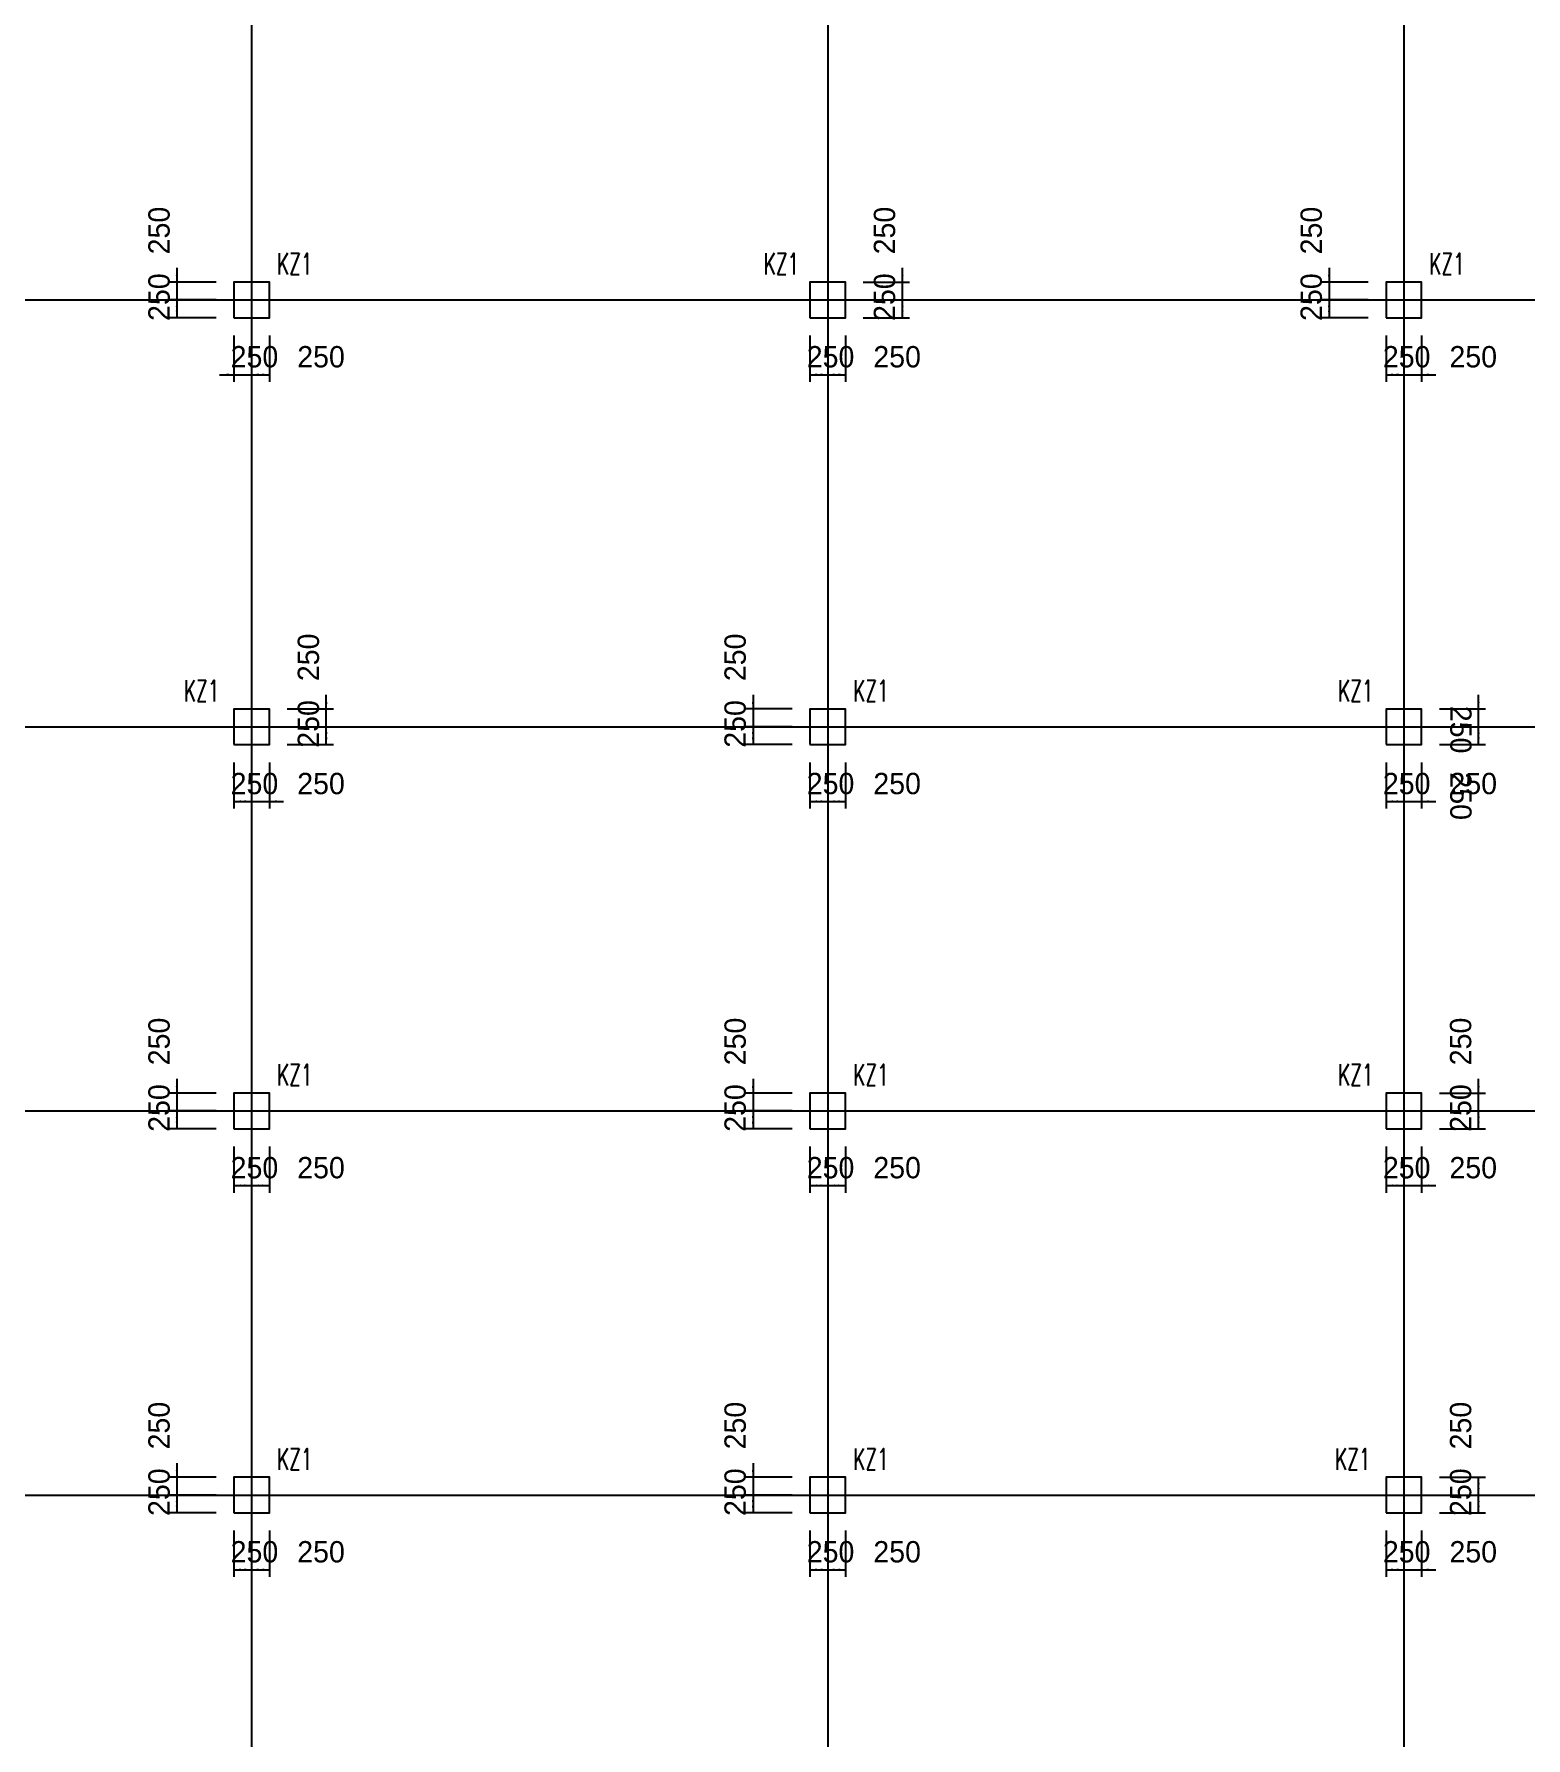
# Model space of a CAD drawing. Extents: x 387171 to 699106, y 11966 to 245688.
# Drawn here: x 543799 to 564775, y 107673 to 131626 of the extents above; entities that cross this region are included whole.
import ezdxf

# ---------------------------------------------------------------- set-up
doc = ezdxf.new("R2010")
doc.units = 0
doc.header["$LTSCALE"] = 100
doc.header["$MEASUREMENT"] = 0
for name, color, linetype in [('COLU', 7, 'Continuous'), ('DIM', 3, 'Continuous'), ('DOTE', 253, 'Continuous'), ('NUM', 7, 'Continuous')]:
    doc.layers.add(name, color=color, linetype=linetype)
doc.styles.add('hztxt', font='hztxt')
doc.styles.get("Standard").update_dxf_attribs({"font": 'standard'})
doc.dimstyles.get("Standard").update_dxf_attribs({"dimtxt": 300, "dimasz": 100, "dimexe": 100, "dimexo": 250, "dimgap": 100, "dimtad": 0, "dimtoh": 1, "dimdec": 0, "dimdsep": 46, "dimcen": 0.09, "dimclrt": 7, "dimadec": 0, "dimazin": 0, "dimtfac": 1, "dimtdec": 4, "dimtofl": 0, "dimtmove": 0, "dimatfit": 3, "dimfxl": 1, "dimtolj": 1, "dimtzin": 0, "dimarcsym": 0})

# ---------------------------------------------------------------- blocks, each defined once
blk = doc.blocks.new('*D533')
at = {"layer": 'DIM', "color": 0, "linetype": 'ByBlock', "lineweight": -2}
for p, q in [((545808, 116938), (545808, 116288)), ((546358, 116738), (545708, 116738)), ((546358, 116488), (545708, 116488))]:
    blk.add_line(p, q, dxfattribs=at)
for points in [[(545808, 116738), (545791, 116838), (545825, 116838)], [(545808, 116488), (545825, 116388), (545791, 116388)]]:
    blk.add_solid(points, dxfattribs=at)
at = {"layer": 'DIM', "color": 7, "linetype": 'Continuous', "lineweight": -2, "insert": (545558, 117464), "char_height": 300, "width": 566.67, "attachment_point": 5, "rotation": 90, "style": 'hztxt'}
blk.add_mtext('250', dxfattribs=at)
blk = doc.blocks.new('*D1875')
at = {"layer": 'DIM', "color": 0, "linetype": 'ByBlock', "lineweight": -2}
for p, q in [((546358, 116488), (545708, 116488)), ((545808, 116488), (545808, 116238)), ((546358, 116238), (545708, 116238))]:
    blk.add_line(p, q, dxfattribs=at)
for points in [[(545808, 116488), (545825, 116388), (545791, 116388)], [(545808, 116238), (545791, 116338), (545825, 116338)]]:
    blk.add_solid(points, dxfattribs=at)
at = {"layer": 'DIM', "color": 7, "linetype": 'Continuous', "lineweight": -2, "insert": (545558, 116528), "char_height": 300, "width": 566.67, "attachment_point": 5, "rotation": 90, "style": 'hztxt'}
blk.add_mtext('250', dxfattribs=at)
blk = doc.blocks.new('*D1427')
at = {"layer": 'DIM', "color": 0, "linetype": 'ByBlock', "lineweight": -2}
for p, q in [((546608, 115988), (546608, 115338)), ((546858, 115988), (546858, 115338)), ((546608, 115438), (546858, 115438))]:
    blk.add_line(p, q, dxfattribs=at)
for points in [[(546608, 115438), (546708, 115455), (546708, 115421)], [(546858, 115438), (546758, 115421), (546758, 115455)]]:
    blk.add_solid(points, dxfattribs=at)
at = {"layer": 'DIM', "color": 7, "linetype": 'Continuous', "lineweight": -2, "insert": (546898, 115688), "char_height": 300, "width": 566.67, "attachment_point": 5, "style": 'hztxt'}
blk.add_mtext('250', dxfattribs=at)
blk = doc.blocks.new('*D1003')
at = {"layer": 'DIM', "color": 0, "linetype": 'ByBlock', "lineweight": -2}
for p, q in [((546858, 115988), (546858, 115338)), ((547108, 115988), (547108, 115338)), ((546858, 115438), (547108, 115438))]:
    blk.add_line(p, q, dxfattribs=at)
for points in [[(546858, 115438), (546958, 115455), (546958, 115421)], [(547108, 115438), (547008, 115421), (547008, 115455)]]:
    blk.add_solid(points, dxfattribs=at)
at = {"layer": 'DIM', "color": 7, "linetype": 'Continuous', "lineweight": -2, "insert": (547834, 115688), "char_height": 300, "width": 566.67, "attachment_point": 5, "style": 'hztxt'}
blk.add_mtext('250', dxfattribs=at)
blk = doc.blocks.new('*D2676')
at = {"layer": 'DIM', "color": 0, "linetype": 'ByBlock', "lineweight": -2}
for p, q in [((545808, 128338), (545808, 127688)), ((546358, 128138), (545708, 128138)), ((546358, 127888), (545708, 127888))]:
    blk.add_line(p, q, dxfattribs=at)
for points in [[(545808, 128138), (545791, 128238), (545825, 128238)], [(545808, 127888), (545825, 127788), (545791, 127788)]]:
    blk.add_solid(points, dxfattribs=at)
at = {"layer": 'DIM', "color": 7, "linetype": 'Continuous', "lineweight": -2, "insert": (545558, 128864), "char_height": 300, "width": 566.67, "attachment_point": 5, "rotation": 90, "style": 'hztxt'}
blk.add_mtext('250', dxfattribs=at)
blk = doc.blocks.new('*D2235')
at = {"layer": 'DIM', "color": 0, "linetype": 'ByBlock', "lineweight": -2}
for p, q in [((546358, 127888), (545708, 127888)), ((545808, 127888), (545808, 127638)), ((546358, 127638), (545708, 127638))]:
    blk.add_line(p, q, dxfattribs=at)
for points in [[(545808, 127888), (545825, 127788), (545791, 127788)], [(545808, 127638), (545791, 127738), (545825, 127738)]]:
    blk.add_solid(points, dxfattribs=at)
at = {"layer": 'DIM', "color": 7, "linetype": 'Continuous', "lineweight": -2, "insert": (545558, 127928), "char_height": 300, "width": 566.67, "attachment_point": 5, "rotation": 90, "style": 'hztxt'}
blk.add_mtext('250', dxfattribs=at)
blk = doc.blocks.new('*D1800')
at = {"layer": 'DIM', "color": 0, "linetype": 'ByBlock', "lineweight": -2}
for p, q in [((546608, 127388), (546608, 126738)), ((546858, 127388), (546858, 126738)), ((546408, 126838), (547058, 126838))]:
    blk.add_line(p, q, dxfattribs=at)
for points in [[(546608, 126838), (546508, 126821), (546508, 126855)], [(546858, 126838), (546958, 126855), (546958, 126821)]]:
    blk.add_solid(points, dxfattribs=at)
at = {"layer": 'DIM', "color": 7, "linetype": 'Continuous', "lineweight": -2, "insert": (546898, 127088), "char_height": 300, "width": 566.67, "attachment_point": 5, "style": 'hztxt'}
blk.add_mtext('250', dxfattribs=at)
blk = doc.blocks.new('*D1723')
at = {"layer": 'DIM', "color": 0, "linetype": 'ByBlock', "lineweight": -2}
for p, q in [((546858, 127388), (546858, 126738)), ((547108, 127388), (547108, 126738)), ((546858, 126838), (547108, 126838))]:
    blk.add_line(p, q, dxfattribs=at)
for points in [[(546858, 126838), (546958, 126855), (546958, 126821)], [(547108, 126838), (547008, 126821), (547008, 126855)]]:
    blk.add_solid(points, dxfattribs=at)
at = {"layer": 'DIM', "color": 7, "linetype": 'Continuous', "lineweight": -2, "insert": (547834, 127088), "char_height": 300, "width": 566.67, "attachment_point": 5, "style": 'hztxt'}
blk.add_mtext('250', dxfattribs=at)
blk = doc.blocks.new('*D1315')
at = {"layer": 'DIM', "color": 0, "linetype": 'ByBlock', "lineweight": -2}
for p, q in [((554708, 127388), (554708, 126738)), ((554958, 127388), (554958, 126738)), ((554708, 126838), (554958, 126838))]:
    blk.add_line(p, q, dxfattribs=at)
for points in [[(554708, 126838), (554808, 126855), (554808, 126821)], [(554958, 126838), (554858, 126821), (554858, 126855)]]:
    blk.add_solid(points, dxfattribs=at)
at = {"layer": 'DIM', "color": 7, "linetype": 'Continuous', "lineweight": -2, "insert": (554998, 127088), "char_height": 300, "width": 566.67, "attachment_point": 5, "style": 'hztxt'}
blk.add_mtext('250', dxfattribs=at)
blk = doc.blocks.new('*D847')
at = {"layer": 'DIM', "color": 0, "linetype": 'ByBlock', "lineweight": -2}
for p, q in [((554958, 127388), (554958, 126738)), ((555208, 127388), (555208, 126738)), ((554958, 126838), (555208, 126838))]:
    blk.add_line(p, q, dxfattribs=at)
for points in [[(554958, 126838), (555058, 126855), (555058, 126821)], [(555208, 126838), (555108, 126821), (555108, 126855)]]:
    blk.add_solid(points, dxfattribs=at)
at = {"layer": 'DIM', "color": 7, "linetype": 'Continuous', "lineweight": -2, "insert": (555934, 127088), "char_height": 300, "width": 566.67, "attachment_point": 5, "style": 'hztxt'}
blk.add_mtext('250', dxfattribs=at)
blk = doc.blocks.new('*D805')
at = {"layer": 'DIM', "color": 0, "linetype": 'ByBlock', "lineweight": -2}
for p, q in [((555458, 127888), (556108, 127888)), ((556008, 127638), (556008, 127888)), ((555458, 127638), (556108, 127638))]:
    blk.add_line(p, q, dxfattribs=at)
for points in [[(556008, 127888), (556025, 127788), (555991, 127788)], [(556008, 127638), (555991, 127738), (556025, 127738)]]:
    blk.add_solid(points, dxfattribs=at)
at = {"layer": 'DIM', "color": 7, "linetype": 'Continuous', "lineweight": -2, "insert": (555758, 127928), "char_height": 300, "width": 566.67, "attachment_point": 5, "rotation": 90, "style": 'hztxt'}
blk.add_mtext('250', dxfattribs=at)
blk = doc.blocks.new('*D336')
at = {"layer": 'DIM', "color": 0, "linetype": 'ByBlock', "lineweight": -2}
for p, q in [((556008, 127688), (556008, 128338)), ((555458, 128138), (556108, 128138)), ((555458, 127888), (556108, 127888))]:
    blk.add_line(p, q, dxfattribs=at)
for points in [[(556008, 128138), (555991, 128238), (556025, 128238)], [(556008, 127888), (556025, 127788), (555991, 127788)]]:
    blk.add_solid(points, dxfattribs=at)
at = {"layer": 'DIM', "color": 7, "linetype": 'Continuous', "lineweight": -2, "insert": (555758, 128864), "char_height": 300, "width": 566.67, "attachment_point": 5, "rotation": 90, "style": 'hztxt'}
blk.add_mtext('250', dxfattribs=at)
blk = doc.blocks.new('*D2928')
at = {"layer": 'DIM', "color": 0, "linetype": 'ByBlock', "lineweight": -2}
for p, q in [((562008, 128338), (562008, 127688)), ((562558, 128138), (561908, 128138)), ((562558, 127888), (561908, 127888))]:
    blk.add_line(p, q, dxfattribs=at)
for points in [[(562008, 128138), (561991, 128238), (562025, 128238)], [(562008, 127888), (562025, 127788), (561991, 127788)]]:
    blk.add_solid(points, dxfattribs=at)
at = {"layer": 'DIM', "color": 7, "linetype": 'Continuous', "lineweight": -2, "insert": (561758, 128864), "char_height": 300, "width": 566.67, "attachment_point": 5, "rotation": 90, "style": 'hztxt'}
blk.add_mtext('250', dxfattribs=at)
blk = doc.blocks.new('*D2845')
at = {"layer": 'DIM', "color": 0, "linetype": 'ByBlock', "lineweight": -2}
for p, q in [((562558, 127888), (561908, 127888)), ((562008, 127888), (562008, 127638)), ((562558, 127638), (561908, 127638))]:
    blk.add_line(p, q, dxfattribs=at)
for points in [[(562008, 127888), (562025, 127788), (561991, 127788)], [(562008, 127638), (561991, 127738), (562025, 127738)]]:
    blk.add_solid(points, dxfattribs=at)
at = {"layer": 'DIM', "color": 7, "linetype": 'Continuous', "lineweight": -2, "insert": (561758, 127928), "char_height": 300, "width": 566.67, "attachment_point": 5, "rotation": 90, "style": 'hztxt'}
blk.add_mtext('250', dxfattribs=at)
blk = doc.blocks.new('*D2459')
at = {"layer": 'DIM', "color": 0, "linetype": 'ByBlock', "lineweight": -2}
for p, q in [((562808, 127388), (562808, 126738)), ((563058, 127388), (563058, 126738)), ((562808, 126838), (563058, 126838))]:
    blk.add_line(p, q, dxfattribs=at)
for points in [[(562808, 126838), (562908, 126855), (562908, 126821)], [(563058, 126838), (562958, 126821), (562958, 126855)]]:
    blk.add_solid(points, dxfattribs=at)
at = {"layer": 'DIM', "color": 7, "linetype": 'Continuous', "lineweight": -2, "insert": (563098, 127088), "char_height": 300, "width": 566.67, "attachment_point": 5, "style": 'hztxt'}
blk.add_mtext('250', dxfattribs=at)
blk = doc.blocks.new('*D1977')
at = {"layer": 'DIM', "color": 0, "linetype": 'ByBlock', "lineweight": -2}
for p, q in [((563058, 127388), (563058, 126738)), ((563308, 127388), (563308, 126738)), ((562858, 126838), (563508, 126838))]:
    blk.add_line(p, q, dxfattribs=at)
for points in [[(563058, 126838), (562958, 126821), (562958, 126855)], [(563308, 126838), (563408, 126855), (563408, 126821)]]:
    blk.add_solid(points, dxfattribs=at)
at = {"layer": 'DIM', "color": 7, "linetype": 'Continuous', "lineweight": -2, "insert": (564034, 127088), "char_height": 300, "width": 566.67, "attachment_point": 5, "style": 'hztxt'}
blk.add_mtext('250', dxfattribs=at)
blk = doc.blocks.new('*D858')
at = {"layer": 'DIM', "color": 0, "linetype": 'ByBlock', "lineweight": -2}
for p, q in [((546608, 121388), (546608, 120738)), ((546858, 121388), (546858, 120738)), ((546608, 120838), (546858, 120838))]:
    blk.add_line(p, q, dxfattribs=at)
for points in [[(546608, 120838), (546708, 120855), (546708, 120821)], [(546858, 120838), (546758, 120821), (546758, 120855)]]:
    blk.add_solid(points, dxfattribs=at)
at = {"layer": 'DIM', "color": 7, "linetype": 'Continuous', "lineweight": -2, "insert": (546898, 121088), "char_height": 300, "width": 566.67, "attachment_point": 5, "style": 'hztxt'}
blk.add_mtext('250', dxfattribs=at)
blk = doc.blocks.new('*D764')
at = {"layer": 'DIM', "color": 0, "linetype": 'ByBlock', "lineweight": -2}
for p, q in [((546858, 121388), (546858, 120738)), ((547108, 121388), (547108, 120738)), ((546658, 120838), (547308, 120838))]:
    blk.add_line(p, q, dxfattribs=at)
for points in [[(546858, 120838), (546758, 120821), (546758, 120855)], [(547108, 120838), (547208, 120855), (547208, 120821)]]:
    blk.add_solid(points, dxfattribs=at)
at = {"layer": 'DIM', "color": 7, "linetype": 'Continuous', "lineweight": -2, "insert": (547834, 121088), "char_height": 300, "width": 566.67, "attachment_point": 5, "style": 'hztxt'}
blk.add_mtext('250', dxfattribs=at)
blk = doc.blocks.new('*D372')
at = {"layer": 'DIM', "color": 0, "linetype": 'ByBlock', "lineweight": -2}
for p, q in [((547358, 121888), (548008, 121888)), ((547908, 121638), (547908, 121888)), ((547358, 121638), (548008, 121638))]:
    blk.add_line(p, q, dxfattribs=at)
for points in [[(547908, 121888), (547925, 121788), (547891, 121788)], [(547908, 121638), (547891, 121738), (547925, 121738)]]:
    blk.add_solid(points, dxfattribs=at)
at = {"layer": 'DIM', "color": 7, "linetype": 'Continuous', "lineweight": -2, "insert": (547658, 121928), "char_height": 300, "width": 566.67, "attachment_point": 5, "rotation": 90, "style": 'hztxt'}
blk.add_mtext('250', dxfattribs=at)
blk = doc.blocks.new('*D2915')
at = {"layer": 'DIM', "color": 0, "linetype": 'ByBlock', "lineweight": -2}
for p, q in [((547908, 121688), (547908, 122338)), ((547358, 122138), (548008, 122138)), ((547358, 121888), (548008, 121888))]:
    blk.add_line(p, q, dxfattribs=at)
for points in [[(547908, 122138), (547891, 122238), (547925, 122238)], [(547908, 121888), (547925, 121788), (547891, 121788)]]:
    blk.add_solid(points, dxfattribs=at)
at = {"layer": 'DIM', "color": 7, "linetype": 'Continuous', "lineweight": -2, "insert": (547658, 122864), "char_height": 300, "width": 566.67, "attachment_point": 5, "rotation": 90, "style": 'hztxt'}
blk.add_mtext('250', dxfattribs=at)
blk = doc.blocks.new('*D2526')
at = {"layer": 'DIM', "color": 0, "linetype": 'ByBlock', "lineweight": -2}
for p, q in [((553908, 122338), (553908, 121688)), ((554458, 122138), (553808, 122138)), ((554458, 121888), (553808, 121888))]:
    blk.add_line(p, q, dxfattribs=at)
for points in [[(553908, 122138), (553891, 122238), (553925, 122238)], [(553908, 121888), (553925, 121788), (553891, 121788)]]:
    blk.add_solid(points, dxfattribs=at)
at = {"layer": 'DIM', "color": 7, "linetype": 'Continuous', "lineweight": -2, "insert": (553658, 122864), "char_height": 300, "width": 566.67, "attachment_point": 5, "rotation": 90, "style": 'hztxt'}
blk.add_mtext('250', dxfattribs=at)
blk = doc.blocks.new('*D2442')
at = {"layer": 'DIM', "color": 0, "linetype": 'ByBlock', "lineweight": -2}
for p, q in [((554458, 121888), (553808, 121888)), ((553908, 121888), (553908, 121638)), ((554458, 121638), (553808, 121638))]:
    blk.add_line(p, q, dxfattribs=at)
for points in [[(553908, 121888), (553925, 121788), (553891, 121788)], [(553908, 121638), (553891, 121738), (553925, 121738)]]:
    blk.add_solid(points, dxfattribs=at)
at = {"layer": 'DIM', "color": 7, "linetype": 'Continuous', "lineweight": -2, "insert": (553658, 121928), "char_height": 300, "width": 566.67, "attachment_point": 5, "rotation": 90, "style": 'hztxt'}
blk.add_mtext('250', dxfattribs=at)
blk = doc.blocks.new('*D2006')
at = {"layer": 'DIM', "color": 0, "linetype": 'ByBlock', "lineweight": -2}
for p, q in [((554708, 121388), (554708, 120738)), ((554958, 121388), (554958, 120738)), ((554708, 120838), (554958, 120838))]:
    blk.add_line(p, q, dxfattribs=at)
for points in [[(554708, 120838), (554808, 120855), (554808, 120821)], [(554958, 120838), (554858, 120821), (554858, 120855)]]:
    blk.add_solid(points, dxfattribs=at)
at = {"layer": 'DIM', "color": 7, "linetype": 'Continuous', "lineweight": -2, "insert": (554998, 121088), "char_height": 300, "width": 566.67, "attachment_point": 5, "style": 'hztxt'}
blk.add_mtext('250', dxfattribs=at)
blk = doc.blocks.new('*D1557')
at = {"layer": 'DIM', "color": 0, "linetype": 'ByBlock', "lineweight": -2}
for p, q in [((554958, 121388), (554958, 120738)), ((555208, 121388), (555208, 120738)), ((554958, 120838), (555208, 120838))]:
    blk.add_line(p, q, dxfattribs=at)
for points in [[(554958, 120838), (555058, 120855), (555058, 120821)], [(555208, 120838), (555108, 120821), (555108, 120855)]]:
    blk.add_solid(points, dxfattribs=at)
at = {"layer": 'DIM', "color": 7, "linetype": 'Continuous', "lineweight": -2, "insert": (555934, 121088), "char_height": 300, "width": 566.67, "attachment_point": 5, "style": 'hztxt'}
blk.add_mtext('250', dxfattribs=at)
blk = doc.blocks.new('*D1522')
at = {"layer": 'DIM', "color": 0, "linetype": 'ByBlock', "lineweight": -2}
for p, q in [((562808, 121388), (562808, 120738)), ((563058, 121388), (563058, 120738)), ((562808, 120838), (563058, 120838))]:
    blk.add_line(p, q, dxfattribs=at)
for points in [[(562808, 120838), (562908, 120855), (562908, 120821)], [(563058, 120838), (562958, 120821), (562958, 120855)]]:
    blk.add_solid(points, dxfattribs=at)
at = {"layer": 'DIM', "color": 7, "linetype": 'Continuous', "lineweight": -2, "insert": (563098, 121088), "char_height": 300, "width": 566.67, "attachment_point": 5, "style": 'hztxt'}
blk.add_mtext('250', dxfattribs=at)
blk = doc.blocks.new('*D1053')
at = {"layer": 'DIM', "color": 0, "linetype": 'ByBlock', "lineweight": -2}
for p, q in [((563058, 121388), (563058, 120738)), ((563308, 121388), (563308, 120738)), ((562858, 120838), (563508, 120838))]:
    blk.add_line(p, q, dxfattribs=at)
for points in [[(563058, 120838), (562958, 120821), (562958, 120855)], [(563308, 120838), (563408, 120855), (563408, 120821)]]:
    blk.add_solid(points, dxfattribs=at)
at = {"layer": 'DIM', "color": 7, "linetype": 'Continuous', "lineweight": -2, "insert": (564034, 121088), "char_height": 300, "width": 566.67, "attachment_point": 5, "style": 'hztxt'}
blk.add_mtext('250', dxfattribs=at)
blk = doc.blocks.new('*D635')
at = {"layer": 'DIM', "color": 0, "linetype": 'ByBlock', "lineweight": -2}
for p, q in [((563558, 121888), (564208, 121888)), ((564108, 121638), (564108, 121888)), ((563558, 121638), (564208, 121638))]:
    blk.add_line(p, q, dxfattribs=at)
for points in [[(564108, 121888), (564125, 121788), (564091, 121788)], [(564108, 121638), (564091, 121738), (564125, 121738)]]:
    blk.add_solid(points, dxfattribs=at)
at = {"layer": 'DIM', "color": 7, "linetype": 'Continuous', "lineweight": -2, "insert": (563858, 120912), "char_height": 300, "width": 566.67, "attachment_point": 5, "rotation": 270, "style": 'hztxt'}
blk.add_mtext('250', dxfattribs=at)
blk = doc.blocks.new('*D562')
at = {"layer": 'DIM', "color": 0, "linetype": 'ByBlock', "lineweight": -2}
for p, q in [((564108, 121688), (564108, 122338)), ((563558, 122138), (564208, 122138)), ((563558, 121888), (564208, 121888))]:
    blk.add_line(p, q, dxfattribs=at)
for points in [[(564108, 122138), (564091, 122238), (564125, 122238)], [(564108, 121888), (564125, 121788), (564091, 121788)]]:
    blk.add_solid(points, dxfattribs=at)
at = {"layer": 'DIM', "color": 7, "linetype": 'Continuous', "lineweight": -2, "insert": (563858, 121848), "char_height": 300, "width": 566.67, "attachment_point": 5, "rotation": 270, "style": 'hztxt'}
blk.add_mtext('250', dxfattribs=at)
blk = doc.blocks.new('*D1396')
at = {"layer": 'DIM', "color": 0, "linetype": 'ByBlock', "lineweight": -2}
for p, q in [((553908, 116938), (553908, 116288)), ((554458, 116738), (553808, 116738)), ((554458, 116488), (553808, 116488))]:
    blk.add_line(p, q, dxfattribs=at)
for points in [[(553908, 116738), (553891, 116838), (553925, 116838)], [(553908, 116488), (553925, 116388), (553891, 116388)]]:
    blk.add_solid(points, dxfattribs=at)
at = {"layer": 'DIM', "color": 7, "linetype": 'Continuous', "lineweight": -2, "insert": (553658, 117464), "char_height": 300, "width": 566.67, "attachment_point": 5, "rotation": 90, "style": 'hztxt'}
blk.add_mtext('250', dxfattribs=at)
blk = doc.blocks.new('*D1311')
at = {"layer": 'DIM', "color": 0, "linetype": 'ByBlock', "lineweight": -2}
for p, q in [((554458, 116488), (553808, 116488)), ((553908, 116488), (553908, 116238)), ((554458, 116238), (553808, 116238))]:
    blk.add_line(p, q, dxfattribs=at)
for points in [[(553908, 116488), (553925, 116388), (553891, 116388)], [(553908, 116238), (553891, 116338), (553925, 116338)]]:
    blk.add_solid(points, dxfattribs=at)
at = {"layer": 'DIM', "color": 7, "linetype": 'Continuous', "lineweight": -2, "insert": (553658, 116528), "char_height": 300, "width": 566.67, "attachment_point": 5, "rotation": 90, "style": 'hztxt'}
blk.add_mtext('250', dxfattribs=at)
blk = doc.blocks.new('*D890')
at = {"layer": 'DIM', "color": 0, "linetype": 'ByBlock', "lineweight": -2}
for p, q in [((554708, 115988), (554708, 115338)), ((554958, 115988), (554958, 115338)), ((554708, 115438), (554958, 115438))]:
    blk.add_line(p, q, dxfattribs=at)
for points in [[(554708, 115438), (554808, 115455), (554808, 115421)], [(554958, 115438), (554858, 115421), (554858, 115455)]]:
    blk.add_solid(points, dxfattribs=at)
at = {"layer": 'DIM', "color": 7, "linetype": 'Continuous', "lineweight": -2, "insert": (554998, 115688), "char_height": 300, "width": 566.67, "attachment_point": 5, "style": 'hztxt'}
blk.add_mtext('250', dxfattribs=at)
blk = doc.blocks.new('*D436')
at = {"layer": 'DIM', "color": 0, "linetype": 'ByBlock', "lineweight": -2}
for p, q in [((554958, 115988), (554958, 115338)), ((555208, 115988), (555208, 115338)), ((554958, 115438), (555208, 115438))]:
    blk.add_line(p, q, dxfattribs=at)
for points in [[(554958, 115438), (555058, 115455), (555058, 115421)], [(555208, 115438), (555108, 115421), (555108, 115455)]]:
    blk.add_solid(points, dxfattribs=at)
at = {"layer": 'DIM', "color": 7, "linetype": 'Continuous', "lineweight": -2, "insert": (555934, 115688), "char_height": 300, "width": 566.67, "attachment_point": 5, "style": 'hztxt'}
blk.add_mtext('250', dxfattribs=at)
blk = doc.blocks.new('*D405')
at = {"layer": 'DIM', "color": 0, "linetype": 'ByBlock', "lineweight": -2}
for p, q in [((562808, 115988), (562808, 115338)), ((563058, 115988), (563058, 115338)), ((562808, 115438), (563058, 115438))]:
    blk.add_line(p, q, dxfattribs=at)
for points in [[(562808, 115438), (562908, 115455), (562908, 115421)], [(563058, 115438), (562958, 115421), (562958, 115455)]]:
    blk.add_solid(points, dxfattribs=at)
at = {"layer": 'DIM', "color": 7, "linetype": 'Continuous', "lineweight": -2, "insert": (563098, 115688), "char_height": 300, "width": 566.67, "attachment_point": 5, "style": 'hztxt'}
blk.add_mtext('250', dxfattribs=at)
blk = doc.blocks.new('*D2946')
at = {"layer": 'DIM', "color": 0, "linetype": 'ByBlock', "lineweight": -2}
for p, q in [((563058, 115988), (563058, 115338)), ((563308, 115988), (563308, 115338)), ((562858, 115438), (563508, 115438))]:
    blk.add_line(p, q, dxfattribs=at)
for points in [[(563058, 115438), (562958, 115421), (562958, 115455)], [(563308, 115438), (563408, 115455), (563408, 115421)]]:
    blk.add_solid(points, dxfattribs=at)
at = {"layer": 'DIM', "color": 7, "linetype": 'Continuous', "lineweight": -2, "insert": (564034, 115688), "char_height": 300, "width": 566.67, "attachment_point": 5, "style": 'hztxt'}
blk.add_mtext('250', dxfattribs=at)
blk = doc.blocks.new('*D2556')
at = {"layer": 'DIM', "color": 0, "linetype": 'ByBlock', "lineweight": -2}
for p, q in [((563558, 116488), (564208, 116488)), ((564108, 116238), (564108, 116488)), ((563558, 116238), (564208, 116238))]:
    blk.add_line(p, q, dxfattribs=at)
for points in [[(564108, 116488), (564125, 116388), (564091, 116388)], [(564108, 116238), (564091, 116338), (564125, 116338)]]:
    blk.add_solid(points, dxfattribs=at)
at = {"layer": 'DIM', "color": 7, "linetype": 'Continuous', "lineweight": -2, "insert": (563858, 116528), "char_height": 300, "width": 566.67, "attachment_point": 5, "rotation": 90, "style": 'hztxt'}
blk.add_mtext('250', dxfattribs=at)
blk = doc.blocks.new('*D2478')
at = {"layer": 'DIM', "color": 0, "linetype": 'ByBlock', "lineweight": -2}
for p, q in [((564108, 116288), (564108, 116938)), ((563558, 116738), (564208, 116738)), ((563558, 116488), (564208, 116488))]:
    blk.add_line(p, q, dxfattribs=at)
for points in [[(564108, 116738), (564091, 116838), (564125, 116838)], [(564108, 116488), (564125, 116388), (564091, 116388)]]:
    blk.add_solid(points, dxfattribs=at)
at = {"layer": 'DIM', "color": 7, "linetype": 'Continuous', "lineweight": -2, "insert": (563858, 117464), "char_height": 300, "width": 566.67, "attachment_point": 5, "rotation": 90, "style": 'hztxt'}
blk.add_mtext('250', dxfattribs=at)
blk = doc.blocks.new('*D1486')
at = {"layer": 'DIM', "color": 0, "linetype": 'ByBlock', "lineweight": -2}
for p, q in [((545808, 111538), (545808, 110888)), ((546358, 111338), (545708, 111338)), ((546358, 111088), (545708, 111088))]:
    blk.add_line(p, q, dxfattribs=at)
for points in [[(545808, 111338), (545791, 111438), (545825, 111438)], [(545808, 111088), (545825, 110988), (545791, 110988)]]:
    blk.add_solid(points, dxfattribs=at)
at = {"layer": 'DIM', "color": 7, "linetype": 'Continuous', "lineweight": -2, "insert": (545558, 112064), "char_height": 300, "width": 566.67, "attachment_point": 5, "rotation": 90, "style": 'hztxt'}
blk.add_mtext('250', dxfattribs=at)
blk = doc.blocks.new('*D1457')
at = {"layer": 'DIM', "color": 0, "linetype": 'ByBlock', "lineweight": -2}
for p, q in [((546358, 111088), (545708, 111088)), ((545808, 111088), (545808, 110838)), ((546358, 110838), (545708, 110838))]:
    blk.add_line(p, q, dxfattribs=at)
for points in [[(545808, 111088), (545825, 110988), (545791, 110988)], [(545808, 110838), (545791, 110938), (545825, 110938)]]:
    blk.add_solid(points, dxfattribs=at)
at = {"layer": 'DIM', "color": 7, "linetype": 'Continuous', "lineweight": -2, "insert": (545558, 111128), "char_height": 300, "width": 566.67, "attachment_point": 5, "rotation": 90, "style": 'hztxt'}
blk.add_mtext('250', dxfattribs=at)
blk = doc.blocks.new('*D978')
at = {"layer": 'DIM', "color": 0, "linetype": 'ByBlock', "lineweight": -2}
for p, q in [((546608, 110588), (546608, 109938)), ((546858, 110588), (546858, 109938)), ((546608, 110038), (546858, 110038))]:
    blk.add_line(p, q, dxfattribs=at)
for points in [[(546608, 110038), (546708, 110055), (546708, 110021)], [(546858, 110038), (546758, 110021), (546758, 110055)]]:
    blk.add_solid(points, dxfattribs=at)
at = {"layer": 'DIM', "color": 7, "linetype": 'Continuous', "lineweight": -2, "insert": (546898, 110288), "char_height": 300, "width": 566.67, "attachment_point": 5, "style": 'hztxt'}
blk.add_mtext('250', dxfattribs=at)
blk = doc.blocks.new('*D578')
at = {"layer": 'DIM', "color": 0, "linetype": 'ByBlock', "lineweight": -2}
for p, q in [((546858, 110588), (546858, 109938)), ((547108, 110588), (547108, 109938)), ((546858, 110038), (547108, 110038))]:
    blk.add_line(p, q, dxfattribs=at)
for points in [[(546858, 110038), (546958, 110055), (546958, 110021)], [(547108, 110038), (547008, 110021), (547008, 110055)]]:
    blk.add_solid(points, dxfattribs=at)
at = {"layer": 'DIM', "color": 7, "linetype": 'Continuous', "lineweight": -2, "insert": (547834, 110288), "char_height": 300, "width": 566.67, "attachment_point": 5, "style": 'hztxt'}
blk.add_mtext('250', dxfattribs=at)
blk = doc.blocks.new('*D495')
at = {"layer": 'DIM', "color": 0, "linetype": 'ByBlock', "lineweight": -2}
for p, q in [((553908, 111538), (553908, 110888)), ((554458, 111338), (553808, 111338)), ((554458, 111088), (553808, 111088))]:
    blk.add_line(p, q, dxfattribs=at)
for points in [[(553908, 111338), (553891, 111438), (553925, 111438)], [(553908, 111088), (553925, 110988), (553891, 110988)]]:
    blk.add_solid(points, dxfattribs=at)
at = {"layer": 'DIM', "color": 7, "linetype": 'Continuous', "lineweight": -2, "insert": (553658, 112064), "char_height": 300, "width": 566.67, "attachment_point": 5, "rotation": 90, "style": 'hztxt'}
blk.add_mtext('250', dxfattribs=at)
blk = doc.blocks.new('*D85')
at = {"layer": 'DIM', "color": 0, "linetype": 'ByBlock', "lineweight": -2}
for p, q in [((554458, 111088), (553808, 111088)), ((553908, 111088), (553908, 110838)), ((554458, 110838), (553808, 110838))]:
    blk.add_line(p, q, dxfattribs=at)
for points in [[(553908, 111088), (553925, 110988), (553891, 110988)], [(553908, 110838), (553891, 110938), (553925, 110938)]]:
    blk.add_solid(points, dxfattribs=at)
at = {"layer": 'DIM', "color": 7, "linetype": 'Continuous', "lineweight": -2, "insert": (553658, 111128), "char_height": 300, "width": 566.67, "attachment_point": 5, "rotation": 90, "style": 'hztxt'}
blk.add_mtext('250', dxfattribs=at)
blk = doc.blocks.new('*D2639')
at = {"layer": 'DIM', "color": 0, "linetype": 'ByBlock', "lineweight": -2}
for p, q in [((554708, 110588), (554708, 109938)), ((554958, 110588), (554958, 109938)), ((554708, 110038), (554958, 110038))]:
    blk.add_line(p, q, dxfattribs=at)
for points in [[(554708, 110038), (554808, 110055), (554808, 110021)], [(554958, 110038), (554858, 110021), (554858, 110055)]]:
    blk.add_solid(points, dxfattribs=at)
at = {"layer": 'DIM', "color": 7, "linetype": 'Continuous', "lineweight": -2, "insert": (554998, 110288), "char_height": 300, "width": 566.67, "attachment_point": 5, "style": 'hztxt'}
blk.add_mtext('250', dxfattribs=at)
blk = doc.blocks.new('*D2241')
at = {"layer": 'DIM', "color": 0, "linetype": 'ByBlock', "lineweight": -2}
for p, q in [((554958, 110588), (554958, 109938)), ((555208, 110588), (555208, 109938)), ((554958, 110038), (555208, 110038))]:
    blk.add_line(p, q, dxfattribs=at)
for points in [[(554958, 110038), (555058, 110055), (555058, 110021)], [(555208, 110038), (555108, 110021), (555108, 110055)]]:
    blk.add_solid(points, dxfattribs=at)
at = {"layer": 'DIM', "color": 7, "linetype": 'Continuous', "lineweight": -2, "insert": (555934, 110288), "char_height": 300, "width": 566.67, "attachment_point": 5, "style": 'hztxt'}
blk.add_mtext('250', dxfattribs=at)
blk = doc.blocks.new('*D2150')
at = {"layer": 'DIM', "color": 0, "linetype": 'ByBlock', "lineweight": -2}
for p, q in [((562808, 110588), (562808, 109938)), ((563058, 110588), (563058, 109938)), ((562808, 110038), (563058, 110038))]:
    blk.add_line(p, q, dxfattribs=at)
for points in [[(562808, 110038), (562908, 110055), (562908, 110021)], [(563058, 110038), (562958, 110021), (562958, 110055)]]:
    blk.add_solid(points, dxfattribs=at)
at = {"layer": 'DIM', "color": 7, "linetype": 'Continuous', "lineweight": -2, "insert": (563098, 110288), "char_height": 300, "width": 566.67, "attachment_point": 5, "style": 'hztxt'}
blk.add_mtext('250', dxfattribs=at)
blk = doc.blocks.new('*D1730')
at = {"layer": 'DIM', "color": 0, "linetype": 'ByBlock', "lineweight": -2}
for p, q in [((563058, 110588), (563058, 109938)), ((563308, 110588), (563308, 109938)), ((562858, 110038), (563508, 110038))]:
    blk.add_line(p, q, dxfattribs=at)
for points in [[(563058, 110038), (562958, 110021), (562958, 110055)], [(563308, 110038), (563408, 110055), (563408, 110021)]]:
    blk.add_solid(points, dxfattribs=at)
at = {"layer": 'DIM', "color": 7, "linetype": 'Continuous', "lineweight": -2, "insert": (564034, 110288), "char_height": 300, "width": 566.67, "attachment_point": 5, "style": 'hztxt'}
blk.add_mtext('250', dxfattribs=at)
blk = doc.blocks.new('*D1270')
at = {"layer": 'DIM', "color": 0, "linetype": 'ByBlock', "lineweight": -2}
for p, q in [((563558, 111088), (564208, 111088)), ((564108, 110838), (564108, 111088)), ((563558, 110838), (564208, 110838))]:
    blk.add_line(p, q, dxfattribs=at)
for points in [[(564108, 111088), (564125, 110988), (564091, 110988)], [(564108, 110838), (564091, 110938), (564125, 110938)]]:
    blk.add_solid(points, dxfattribs=at)
at = {"layer": 'DIM', "color": 7, "linetype": 'Continuous', "lineweight": -2, "insert": (563858, 111128), "char_height": 300, "width": 566.67, "attachment_point": 5, "rotation": 90, "style": 'hztxt'}
blk.add_mtext('250', dxfattribs=at)
blk = doc.blocks.new('*D1231')
at = {"layer": 'DIM', "color": 0, "linetype": 'ByBlock', "lineweight": -2}
for p, q in [((563558, 111338), (564208, 111338)), ((564108, 111088), (564108, 111338)), ((563558, 111088), (564208, 111088))]:
    blk.add_line(p, q, dxfattribs=at)
for points in [[(564108, 111338), (564125, 111238), (564091, 111238)], [(564108, 111088), (564091, 111188), (564125, 111188)]]:
    blk.add_solid(points, dxfattribs=at)
at = {"layer": 'DIM', "color": 7, "linetype": 'Continuous', "lineweight": -2, "insert": (563858, 112064), "char_height": 300, "width": 566.67, "attachment_point": 5, "rotation": 90, "style": 'hztxt'}
blk.add_mtext('250', dxfattribs=at)

msp = doc.modelspace()

# ---------------------------------------------------------------- linework, layer by layer
at = {"layer": 'COLU'}
for points in [[(546608.1, 127637.9), (547108.1, 127637.9), (547108.1, 128137.9), (546608.1, 128137.9)], [(554708.1, 127637.9), (555208.1, 127637.9), (555208.1, 128137.9), (554708.1, 128137.9)], [(562808.1, 127637.9), (563308.1, 127637.9), (563308.1, 128137.9), (562808.1, 128137.9)], [(546608.1, 121637.9), (547108.1, 121637.9), (547108.1, 122137.9), (546608.1, 122137.9)], [(554708.1, 121637.9), (555208.1, 121637.9), (555208.1, 122137.9), (554708.1, 122137.9)], [(562808.1, 121637.9), (563308.1, 121637.9), (563308.1, 122137.9), (562808.1, 122137.9)], [(546608.1, 116237.9), (547108.1, 116237.9), (547108.1, 116737.9), (546608.1, 116737.9)], [(554708.1, 116237.9), (555208.1, 116237.9), (555208.1, 116737.9), (554708.1, 116737.9)], [(562808.1, 116237.9), (563308.1, 116237.9), (563308.1, 116737.9), (562808.1, 116737.9)], [(546608.1, 110837.9), (547108.1, 110837.9), (547108.1, 111337.9), (546608.1, 111337.9)], [(554708.1, 110837.9), (555208.1, 110837.9), (555208.1, 111337.9), (554708.1, 111337.9)], [(562808.1, 110837.9), (563308.1, 110837.9), (563308.1, 111337.9), (562808.1, 111337.9)]]:
    msp.add_lwpolyline(points, close=True, dxfattribs=at)
at = {"layer": 'DOTE'}
for p, q in [((546858.1, 210429.3), (546858.1, 94087.9)), ((554958.1, 210429.3), (554958.1, 88587.9)), ((563058.1, 210429.3), (563058.1, 84089.2)), ((510308.1, 127887.9), (579258.1, 127887.9)), ((516558.1, 121887.9), (579258.1, 121887.9)), ((518658.1, 116487.9), (596358.1, 116487.9)), ((524658.1, 111087.9), (596358.1, 111087.9))]:
    msp.add_line(p, q, dxfattribs=at)

# ---------------------------------------------------------------- texts
at = {"layer": 'NUM', "color": 200, "width": 0.7}
for p in [(547214.1, 128244), (554055.4, 128244), (563414.1, 128244), (545904.4, 122244), (555314.1, 122244), (562132.5, 122244), (547214.1, 116844), (555314.1, 116844), (562132.3, 116844), (547214.1, 111444), (555314.1, 111444), (562089.8, 111444)]:
    msp.add_text('KZ1', height=300, dxfattribs=at).set_placement(p)

# ---------------------------------------------------------------- dimensions: what is measured, and where the dimension line sits
at = {"layer": 'DIM', "color": 200}
for p1, p2, picture, middle in [((546608.1, 128137.9), (546608.1, 127887.9), '*D2676', (545558.1, 128356)), ((555208.1, 127887.9), (555208.1, 128137.9), '*D336', (555758.1, 128356)), ((562808.1, 128137.9), (562808.1, 127887.9), '*D2928', (561758.1, 128356)), ((546608.1, 127887.9), (546608.1, 127637.9), '*D2235', (545558.1, 127419.9)), ((555208.1, 127637.9), (555208.1, 127887.9), '*D805', (555758.1, 127419.9)), ((562808.1, 127887.9), (562808.1, 127637.9), '*D2845', (561758.1, 127419.9)), ((546608.1, 127637.9), (546858.1, 127637.9), '*D1800', (546390, 127087.9)), ((546858.1, 127637.9), (547108.1, 127637.9), '*D1723', (547326.1, 127087.9)), ((554708.1, 127637.9), (554958.1, 127637.9), '*D1315', (554490, 127087.9)), ((554958.1, 127637.9), (555208.1, 127637.9), '*D847', (555426.1, 127087.9)), ((562808.1, 127637.9), (563058.1, 127637.9), '*D2459', (562590, 127087.9)), ((563058.1, 127637.9), (563308.1, 127637.9), '*D1977', (563526.1, 127087.9)), ((547108.1, 121887.9), (547108.1, 122137.9), '*D2915', (547658.1, 122356)), ((554708.1, 122137.9), (554708.1, 121887.9), '*D2526', (553658.1, 122356)), ((547108.1, 121637.9), (547108.1, 121887.9), '*D372', (547658.1, 121419.9)), ((554708.1, 121887.9), (554708.1, 121637.9), '*D2442', (553658.1, 121419.9)), ((563308.1, 121887.9), (563308.1, 122137.9), '*D562', (563858.1, 122356)), ((563308.1, 121637.9), (563308.1, 121887.9), '*D635', (563858.1, 121419.9)), ((546608.1, 121637.9), (546858.1, 121637.9), '*D858', (546390, 121087.9)), ((546858.1, 121637.9), (547108.1, 121637.9), '*D764', (547326.1, 121087.9)), ((554708.1, 121637.9), (554958.1, 121637.9), '*D2006', (554490, 121087.9)), ((554958.1, 121637.9), (555208.1, 121637.9), '*D1557', (555426.1, 121087.9)), ((562808.1, 121637.9), (563058.1, 121637.9), '*D1522', (562590, 121087.9)), ((563058.1, 121637.9), (563308.1, 121637.9), '*D1053', (563526.1, 121087.9)), ((546608.1, 116737.9), (546608.1, 116487.9), '*D533', (545558.1, 116956)), ((554708.1, 116737.9), (554708.1, 116487.9), '*D1396', (553658.1, 116956)), ((563308.1, 116487.9), (563308.1, 116737.9), '*D2478', (563858.1, 116956)), ((546608.1, 116487.9), (546608.1, 116237.9), '*D1875', (545558.1, 116019.9)), ((554708.1, 116487.9), (554708.1, 116237.9), '*D1311', (553658.1, 116019.9)), ((563308.1, 116237.9), (563308.1, 116487.9), '*D2556', (563858.1, 116019.9)), ((546608.1, 116237.9), (546858.1, 116237.9), '*D1427', (546390, 115687.9)), ((546858.1, 116237.9), (547108.1, 116237.9), '*D1003', (547326.1, 115687.9)), ((554708.1, 116237.9), (554958.1, 116237.9), '*D890', (554490, 115687.9)), ((554958.1, 116237.9), (555208.1, 116237.9), '*D436', (555426.1, 115687.9)), ((562808.1, 116237.9), (563058.1, 116237.9), '*D405', (562590, 115687.9)), ((563058.1, 116237.9), (563308.1, 116237.9), '*D2946', (563526.1, 115687.9)), ((546608.1, 111337.9), (546608.1, 111087.9), '*D1486', (545558.1, 111556)), ((554708.1, 111337.9), (554708.1, 111087.9), '*D495', (553658.1, 111556)), ((563308.1, 111087.9), (563308.1, 111337.9), '*D1231', (563858.1, 111556)), ((546608.1, 111087.9), (546608.1, 110837.9), '*D1457', (545558.1, 110619.9)), ((554708.1, 111087.9), (554708.1, 110837.9), '*D85', (553658.1, 110619.9)), ((563308.1, 110837.9), (563308.1, 111087.9), '*D1270', (563858.1, 110619.9)), ((546608.1, 110837.9), (546858.1, 110837.9), '*D978', (546390, 110287.9)), ((546858.1, 110837.9), (547108.1, 110837.9), '*D578', (547326.1, 110287.9)), ((554708.1, 110837.9), (554958.1, 110837.9), '*D2639', (554490, 110287.9)), ((554958.1, 110837.9), (555208.1, 110837.9), '*D2241', (555426.1, 110287.9)), ((562808.1, 110837.9), (563058.1, 110837.9), '*D2150', (562590, 110287.9)), ((563058.1, 110837.9), (563308.1, 110837.9), '*D1730', (563526.1, 110287.9))]:
    dim = msp.add_aligned_dim(p1=p1, p2=p2, distance=-800, dimstyle='Standard', dxfattribs=at)
    dim.commit()
    dim.dimension.update_dxf_attribs({"geometry": picture, "text_midpoint": middle})

doc.saveas('drawing.dxf')
